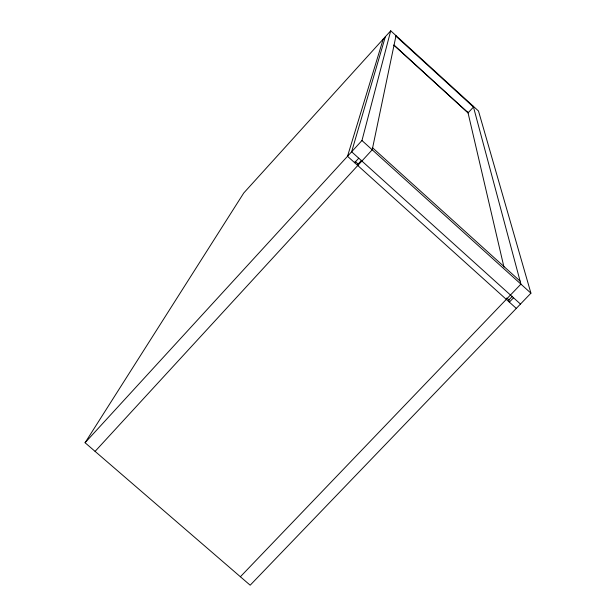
<?xml version="1.0" encoding="UTF-8"?>
<svg xmlns="http://www.w3.org/2000/svg" width="616" height="616" viewBox="0 0 616 616"><rect width="100%" height="100%" fill="white"/><g stroke="black" fill="none" stroke-linecap="round" stroke-linejoin="round"><path stroke-width="0.92" d="M396.019 35.643L372.218 149.788L95.087 451.382M357.765 165.519L358.235 163.663M85.07 442.735L361.962 140.525L390.721 30.8L478.486 110.988L530.93 293.185L250.173 585.2L85.07 442.735L243.759 192.993L390.721 30.8M385.354 36.721L351.636 151.782L520.474 304.058M383.214 39.093L347.516 156.279L516.3 308.4M354.639 162.693L358.758 158.204M358.135 164.072L361.646 160.252M240.379 576.753L520.913 284.13L473.257 106.206M512.412 296.234L508.855 299.938L506.722 298.013M513.521 297.79L509.355 302.14L508.716 299.33M355.024 161.269L358.581 164.48M372.626 147.84L520.104 281.112M361.962 140.525L530.93 293.185M395.911 36.167L473.473 107.038L468.052 112.882L394.04 45.33M393.886 44.983L468.175 112.79M467.852 112.027L503.942 267.021"/></g></svg>
